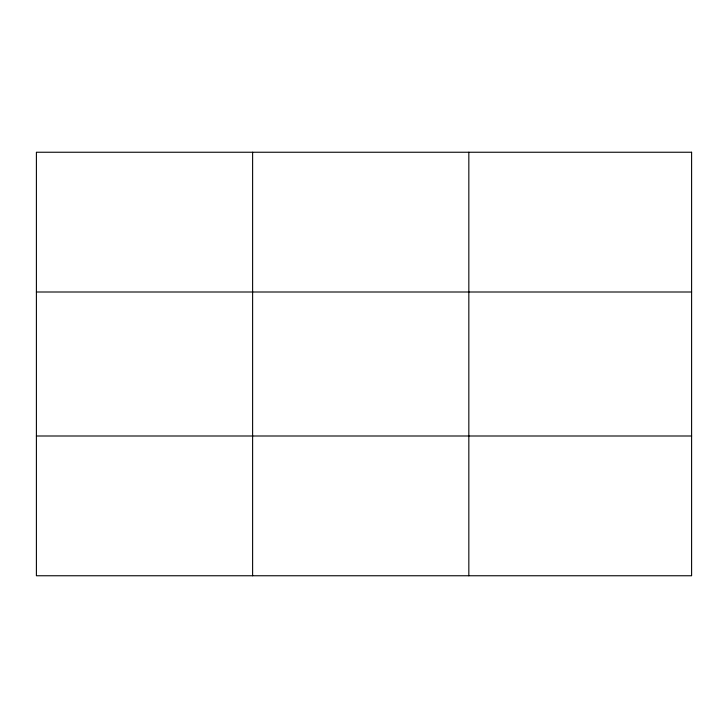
<?xml version="1.0" encoding="UTF-8"?>
<svg xmlns="http://www.w3.org/2000/svg" width="728" height="728" viewBox="0 0 728 728"><rect width="100%" height="100%" fill="white"/><g stroke="black" fill="none" stroke-linecap="round" stroke-linejoin="round"><path stroke-width="1.09" d="M252.616 152.243L252.616 575.757M468.832 152.243L468.832 575.757M36.4 292.001L691.6 292.001M36.4 435.999L691.6 435.999M691.6 152.243L691.6 575.757L36.4 575.757L36.4 152.243L691.6 152.243"/></g></svg>
